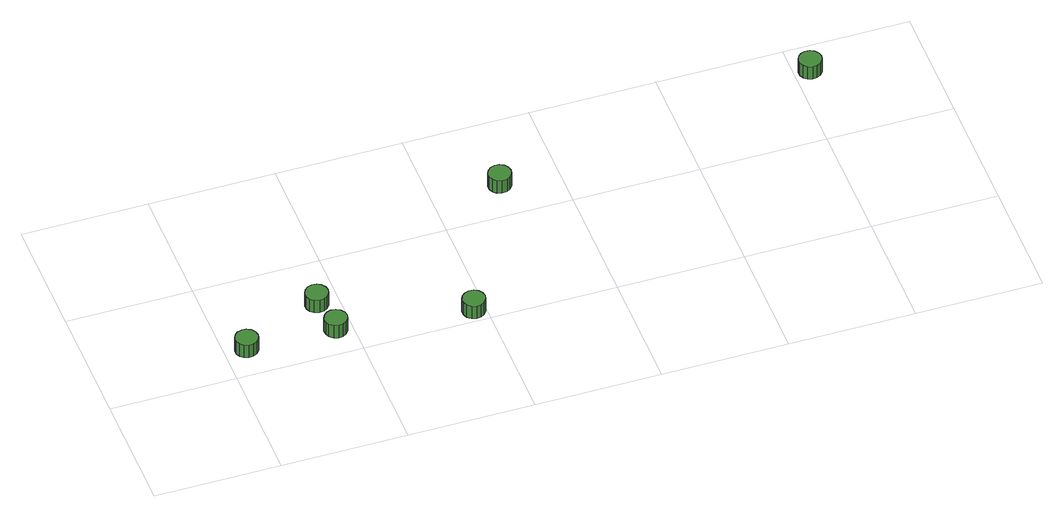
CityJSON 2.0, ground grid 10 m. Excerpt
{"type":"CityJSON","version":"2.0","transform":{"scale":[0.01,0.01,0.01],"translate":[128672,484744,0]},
"CityObjects":{
"tree1":{"type":"SolitaryVegetationObject","attributes":{"function":"something"},"geometry":[{"type":"MultiSurface","lod":"1","boundaries":[[[0,1,2,3,4,5,6,7,8,9,10,11,12,13,14]],[[15,16,17,18,19,20,21,22,23,24,25,26,27,28,29]],[[0,29,28,1]],[[1,28,27,2]],[[2,27,26,3]],[[3,26,25,4]],[[4,25,24,5]],[[5,24,23,6]],[[6,23,22,7]],[[7,22,21,8]],[[8,21,20,9]],[[9,20,19,10]],[[10,19,18,11]],[[11,18,17,12]],[[12,17,16,13]],[[13,16,15,14]],[[14,15,29,0]]]}]},
"tree2":{"type":"SolitaryVegetationObject","attributes":{"function":"something"},"geometry":[{"type":"MultiSurface","lod":"1","boundaries":[[[30,31,32,33,34,35,36,37,38,39,40,41,42,43,44]],[[45,46,47,48,49,50,51,52,53,54,55,56,57,58,59]],[[30,59,58,31]],[[31,58,57,32]],[[32,57,56,33]],[[33,56,55,34]],[[34,55,54,35]],[[35,54,53,36]],[[36,53,52,37]],[[37,52,51,38]],[[38,51,50,39]],[[39,50,49,40]],[[40,49,48,41]],[[41,48,47,42]],[[42,47,46,43]],[[43,46,45,44]],[[44,45,59,30]]]}]},
"tree3":{"type":"SolitaryVegetationObject","attributes":{"function":"something"},"geometry":[{"type":"MultiSurface","lod":"1","boundaries":[[[60,61,62,63,64,65,66,67,68,69,70,71,72,73,74]],[[75,76,77,78,79,80,81,82,83,84,85,86,87,88,89]],[[60,89,88,61]],[[61,88,87,62]],[[62,87,86,63]],[[63,86,85,64]],[[64,85,84,65]],[[65,84,83,66]],[[66,83,82,67]],[[67,82,81,68]],[[68,81,80,69]],[[69,80,79,70]],[[70,79,78,71]],[[71,78,77,72]],[[72,77,76,73]],[[73,76,75,74]],[[74,75,89,60]]]}]},
"tree4":{"type":"SolitaryVegetationObject","attributes":{"function":"something"},"geometry":[{"type":"MultiSurface","lod":"1","boundaries":[[[90,91,92,93,94,95,96,97,98,99,100,101,102,103,104]],[[105,106,107,108,109,110,111,112,113,114,115,116,117,118,119]],[[90,119,118,91]],[[91,118,117,92]],[[92,117,116,93]],[[93,116,115,94]],[[94,115,114,95]],[[95,114,113,96]],[[96,113,112,97]],[[97,112,111,98]],[[98,111,110,99]],[[99,110,109,100]],[[100,109,108,101]],[[101,108,107,102]],[[102,107,106,103]],[[103,106,105,104]],[[104,105,119,90]]]}]},
"tree5":{"type":"SolitaryVegetationObject","attributes":{"function":"something"},"geometry":[{"type":"MultiSurface","lod":"1","boundaries":[[[120,121,122,123,124,125,126,127,128,129,130,131,132,133,134]],[[135,136,137,138,139,140,141,142,143,144,145,146,147,148,149]],[[120,149,148,121]],[[121,148,147,122]],[[122,147,146,123]],[[123,146,145,124]],[[124,145,144,125]],[[125,144,143,126]],[[126,143,142,127]],[[127,142,141,128]],[[128,141,140,129]],[[129,140,139,130]],[[130,139,138,131]],[[131,138,137,132]],[[132,137,136,133]],[[133,136,135,134]],[[134,135,149,120]]]}]},
"tree6":{"type":"SolitaryVegetationObject","attributes":{"function":"something"},"geometry":[{"type":"MultiSurface","lod":"1","boundaries":[[[150,151,152,153,154,155,156,157,158,159,160,161,162,163,164]],[[165,166,167,168,169,170,171,172,173,174,175,176,177,178,179]],[[150,179,178,151]],[[151,178,177,152]],[[152,177,176,153]],[[153,176,175,154]],[[154,175,174,155]],[[155,174,173,156]],[[156,173,172,157]],[[157,172,171,158]],[[158,171,170,159]],[[159,170,169,160]],[[160,169,168,161]],[[161,168,167,162]],[[162,167,166,163]],[[163,166,165,164]],[[164,165,179,150]]]}]}
},
"vertices":[
[256,254,195],[248,291,195],[226,321,195],[194,340,195],[157,344,195],[121,332,195],[94,307,195],[78,273,195],[78,236,195],[94,202,195],[121,177,195],[157,165,195],[194,169,195],[226,188,195],[248,218,195],[248,218,70],[226,188,70],[194,169,70],[157,165,70],[121,177,70],[94,202,70],[78,236,70],[78,273,70],[94,307,70],[121,332,70],[157,344,70],[194,340,70],[226,321,70],[248,291,70],[256,254,70],
[958,251,182],[950,287,182],[928,317,182],[896,336,182],[859,340,182],[823,328,182],[795,303,182],[780,269,182],[780,232,182],[795,198,182],[823,173,182],[859,161,182],[896,165,182],[928,184,182],[950,214,182],[950,214,57],[928,184,57],[896,165,57],[859,161,57],[823,173,57],[795,198,57],[780,232,57],[780,269,57],[795,303,57],[823,328,57],[859,340,57],[896,336,57],[928,317,57],[950,287,57],[958,251,57],
[912,551,186],[904,588,186],[882,618,186],[850,637,186],[813,641,186],[777,629,186],[749,604,186],[734,570,186],[734,533,186],[749,498,186],[777,474,186],[813,462,186],[850,466,186],[882,485,186],[904,515,186],[904,515,61],[882,485,61],[850,466,61],[813,462,61],[777,474,61],[749,498,61],[734,533,61],[734,570,61],[749,604,61],[777,629,61],[813,641,61],[850,637,61],[882,618,61],[904,588,61],[912,551,61],
[1993,100,191],[1985,137,191],[1963,167,191],[1931,186,191],[1894,190,191],[1858,178,191],[1830,153,191],[1815,119,191],[1815,82,191],[1830,48,191],[1858,23,191],[1894,11,191],[1931,15,191],[1963,34,191],[1985,64,191],[1985,64,66],[1963,34,66],[1931,15,66],[1894,11,66],[1858,23,66],[1830,48,66],[1815,82,66],[1815,119,66],[1830,153,66],[1858,178,66],[1894,190,66],[1931,186,66],[1963,167,66],[1985,137,66],[1993,100,66],
[2626,1332,178],[2618,1369,178],[2596,1399,178],[2564,1418,178],[2527,1421,178],[2491,1410,178],[2464,1385,178],[2448,1351,178],[2448,1313,178],[2464,1279,178],[2491,1254,178],[2527,1243,178],[2564,1247,178],[2596,1265,178],[2618,1296,178],[2618,1296,53],[2596,1265,53],[2564,1247,53],[2527,1243,53],[2491,1254,53],[2464,1279,53],[2448,1313,53],[2448,1351,53],[2464,1385,53],[2491,1410,53],[2527,1421,53],[2564,1418,53],[2596,1399,53],[2618,1369,53],[2626,1332,53],
[5211,1730,185],[5203,1767,185],[5181,1797,185],[5149,1815,185],[5111,1819,185],[5076,1808,185],[5048,1783,185],[5033,1749,185],[5033,1711,185],[5048,1677,185],[5076,1652,185],[5111,1641,185],[5149,1645,185],[5181,1663,185],[5203,1694,185],[5203,1694,60],[5181,1663,60],[5149,1645,60],[5111,1641,60],[5076,1652,60],[5048,1677,60],[5033,1711,60],[5033,1749,60],[5048,1783,60],[5076,1808,60],[5111,1819,60],[5149,1815,60],[5181,1797,60],[5203,1767,60],[5211,1730,60]
]}
